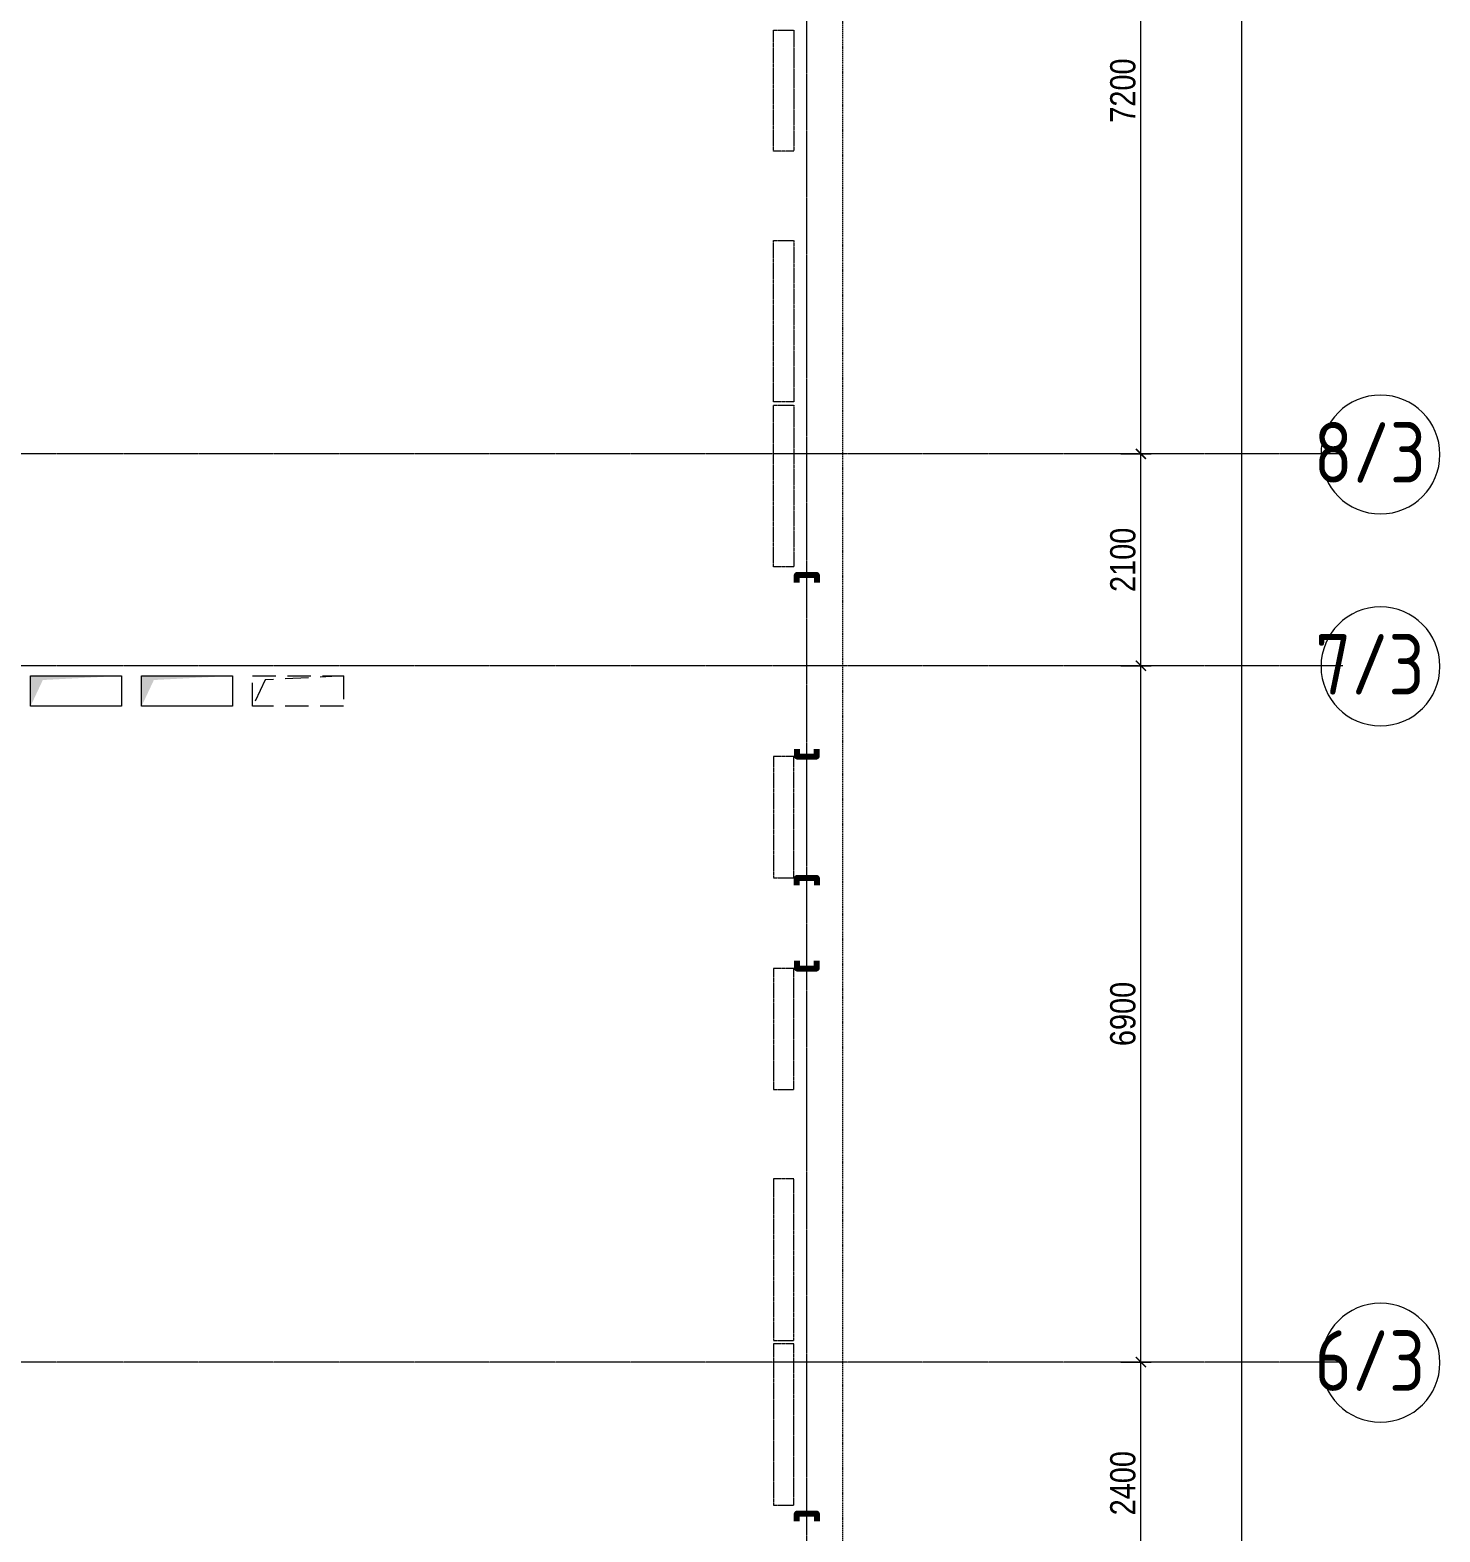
# Model space of a CAD drawing. Header units: millimetres. Extents: x -231292 to 573618, y -153144 to 564035.
# Drawn here: x -114870 to -100903, y 165212 to 180095 of the extents above; entities that cross this region are included whole.
import ezdxf
from ezdxf.enums import TextEntityAlignment as Align

# ---------------------------------------------------------------- set-up
doc = ezdxf.new("R2010")
doc.units = ezdxf.units.MM
for name, pattern in [('CENTER2', [28.575, 19.05, -3.175, 3.175, -3.175]), ('DASHED', [19.05, 12.7, -6.35]), ('HIDDEN', [9.525, 6.35, -3.175]), ('HIDDEN2', [4.7625, 3.175, -1.5875])]:
    doc.linetypes.add(name, pattern=pattern)
doc.layers.get('0').update_dxf_attribs({"color": 250})
doc.layers.get('Defpoints').update_dxf_attribs({"color": 250})
doc.layers.add('АР_Делит', color=250, linetype='Continuous', lineweight=0, plot=False)
for name, color, linetype, lineweight in [('АР_Отопительные приборы', 250, 'HIDDEN2', 0), ('КМ_Фахверки', 250, 'Continuous', 80), ('ОВ_Классы', 250, 'Continuous', 0), ('ОВ_Шахты', 250, 'Continuous', 5), ('РД_Оси_100', 250, 'Continuous', 0), ('РД_Оси_размер', 250, 'Continuous', 0)]:
    doc.layers.add(name, color=color, linetype=linetype, lineweight=lineweight)
doc.styles.add('style1', font='ARIALN.TTF')
doc.styles.add('ккк', font='isocpeur.ttf', dxfattribs={"width": 0.85, "oblique": 15})
doc.dimstyles.new('Dim100_ареал', dxfattribs={"dimscale": 100, "dimtxt": 2.5, "dimasz": 1, "dimexe": 1, "dimexo": 1, "dimgap": 0.5, "dimtad": 1, "dimzin": 12, "dimdsep": 46, "dimtxsty": 'style1', "dimblk": 'ARCHTICK', "dimcen": 1, "dimdle": 1, "dimclrd": 256, "dimclre": 256, "dimaunit": 1, "dimadec": 0, "dimazin": 3, "dimtfac": 1, "dimtmove": 1, "dimatfit": 3, "dimldrblk": 'OPEN30', "dimfxl": 2, "dimfxlon": 1, "dimtolj": 1, "dimtzin": 0, "dimlwd": 9, "dimlwe": 9, "dimarcsym": 0})

# ---------------------------------------------------------------- blocks, each defined once
blk = doc.blocks.new('A-iden')
at = {"linetype": 'Continuous', "lineweight": 5}
blk.add_circle((-0.73, -4.06), 5.89, dxfattribs=at)
at = {"color": 0, "linetype": 'Continuous', "lineweight": 20, "style": 'ккк', "width": 0.85}
blk.add_attdef('ID', text='', height=6, dxfattribs=at).set_placement((0.31, -3.85), align=Align.MIDDLE_CENTER)
blk = doc.blocks.new('_ArchTick')
at = {"color": 0, "linetype": 'ByBlock', "const_width": 0.15}
blk.add_lwpolyline([(-0.5, -0.5), (0.5, 0.5)], dxfattribs=at)
blk = doc.blocks.new('*D1614')
at = {"layer": 'Defpoints', "color": 0, "transparency": 16777216}
for p in [(116910, 69000), (118910, 69000), (116910, 0)]:
    blk.add_point(p, dxfattribs=at)
at = {"layer": 'РД_Оси_размер', "lineweight": 9, "transparency": 16777216}
for p, q in [((118910, -100), (118910, 69100)), ((118710, 69000), (119010, 69000)), ((118710, 0), (119010, 0))]:
    blk.add_line(p, q, dxfattribs=at)
at = {"layer": 'РД_Оси_размер', "lineweight": 9, "transparency": 16777216, "xscale": 100, "yscale": 100, "zscale": 100}
for p, rotation in [((118910, 69000), 90), ((118910, 0), 270)]:
    blk.add_blockref('_ArchTick', p, dxfattribs=dict(at, rotation=rotation))
at = {"layer": 'РД_Оси_размер', "color": 0, "transparency": 16777216, "insert": (118732, 34500), "char_height": 250, "attachment_point": 5, "rotation": 90, "style": 'style1'}
blk.add_mtext('\\A1;69000', dxfattribs=at)
blk = doc.blocks.new('_Open30')
at = {"color": 0, "linetype": 'ByBlock', "lineweight": -2}
for p, q in [((-1, 0.27), (0, 0)), ((0, 0), (-1, -0.27)), ((0, 0), (-1, 0))]:
    blk.add_line(p, q, dxfattribs=at)
blk = doc.blocks.new('*D1428')
at = {"layer": 'Defpoints', "color": 0, "transparency": 16777216}
for p in [(116910, 11700), (117910, 11700), (116910, 9300)]:
    blk.add_point(p, dxfattribs=at)
at = {"layer": 'РД_Оси_размер', "lineweight": 9, "transparency": 16777216}
for p, q in [((117910, 9200), (117910, 11800)), ((117710, 11700), (118010, 11700)), ((117710, 9300), (118010, 9300))]:
    blk.add_line(p, q, dxfattribs=at)
at = {"layer": 'РД_Оси_размер', "lineweight": 9, "transparency": 16777216, "xscale": 100, "yscale": 100, "zscale": 100}
for p, rotation in [((117910, 11700), 90), ((117910, 9300), 270)]:
    blk.add_blockref('_ArchTick', p, dxfattribs=dict(at, rotation=rotation))
at = {"layer": 'РД_Оси_размер', "color": 0, "transparency": 16777216, "insert": (117732, 10500), "char_height": 250, "attachment_point": 5, "rotation": 90, "style": 'style1'}
blk.add_mtext('\\A1;2400', dxfattribs=at)
blk = doc.blocks.new('*D1429')
at = {"layer": 'Defpoints', "color": 0, "transparency": 16777216}
for p in [(116910, 18600), (117910, 18600), (116910, 11700)]:
    blk.add_point(p, dxfattribs=at)
at = {"layer": 'РД_Оси_размер', "lineweight": 9, "transparency": 16777216}
for p, q in [((117910, 11600), (117910, 18700)), ((117710, 18600), (118010, 18600)), ((117710, 11700), (118010, 11700))]:
    blk.add_line(p, q, dxfattribs=at)
at = {"layer": 'РД_Оси_размер', "lineweight": 9, "transparency": 16777216, "xscale": 100, "yscale": 100, "zscale": 100}
for p, rotation in [((117910, 18600), 90), ((117910, 11700), 270)]:
    blk.add_blockref('_ArchTick', p, dxfattribs=dict(at, rotation=rotation))
at = {"layer": 'РД_Оси_размер', "color": 0, "transparency": 16777216, "insert": (117732, 15150), "char_height": 250, "attachment_point": 5, "rotation": 90, "style": 'style1'}
blk.add_mtext('\\A1;6900', dxfattribs=at)
blk = doc.blocks.new('*D1430')
at = {"layer": 'Defpoints', "color": 0, "transparency": 16777216}
for p in [(116910, 20700), (117910, 20700), (116910, 18600)]:
    blk.add_point(p, dxfattribs=at)
at = {"layer": 'РД_Оси_размер', "lineweight": 9, "transparency": 16777216}
for p, q in [((117710, 20700), (118010, 20700)), ((117910, 18500), (117910, 20800)), ((117710, 18600), (118010, 18600))]:
    blk.add_line(p, q, dxfattribs=at)
at = {"layer": 'РД_Оси_размер', "lineweight": 9, "transparency": 16777216, "xscale": 100, "yscale": 100, "zscale": 100}
for p, rotation in [((117910, 20700), 90), ((117910, 18600), 270)]:
    blk.add_blockref('_ArchTick', p, dxfattribs=dict(at, rotation=rotation))
at = {"layer": 'РД_Оси_размер', "color": 0, "transparency": 16777216, "insert": (117732, 19650), "char_height": 250, "attachment_point": 5, "rotation": 90, "style": 'style1'}
blk.add_mtext('\\A1;2100', dxfattribs=at)
blk = doc.blocks.new('*D1431')
at = {"layer": 'Defpoints', "color": 0, "transparency": 16777216}
for p in [(116910, 27900), (117910, 27900), (116910, 20700)]:
    blk.add_point(p, dxfattribs=at)
at = {"layer": 'РД_Оси_размер', "lineweight": 9, "transparency": 16777216}
for p, q in [((117910, 20600), (117910, 28000)), ((117710, 27900), (118010, 27900)), ((117710, 20700), (118010, 20700))]:
    blk.add_line(p, q, dxfattribs=at)
at = {"layer": 'РД_Оси_размер', "lineweight": 9, "transparency": 16777216, "xscale": 100, "yscale": 100, "zscale": 100}
for p, rotation in [((117910, 27900), 90), ((117910, 20700), 270)]:
    blk.add_blockref('_ArchTick', p, dxfattribs=dict(at, rotation=rotation))
at = {"layer": 'РД_Оси_размер', "color": 0, "transparency": 16777216, "insert": (117732, 24300), "char_height": 250, "attachment_point": 5, "rotation": 90, "style": 'style1'}
blk.add_mtext('\\A1;7200', dxfattribs=at)
blk = doc.blocks.new('otv')
at = {"linetype": 'Continuous'}
blk.add_lwpolyline([(0, -1), (0, 0), (1, 0), (1, -1)], close=True, dxfattribs=at)
blk.add_solid([(0, -1), (0, 0), (0.135, -0.137), (1, 0)], dxfattribs=at)
blk = doc.blocks.new('otv пунктир')
at = {"linetype": 'HIDDEN', "ltscale": 0.07}
blk.add_lwpolyline([(0, 0), (0, 1), (1, 1), (1, 0)], close=True, dxfattribs=at)
blk.add_lwpolyline([(0, 1), (0.135, 0.137), (1, 0)], dxfattribs=at)
blk = doc.blocks.new('Ф_пеноблок 200')
at = {"layer": 'КМ_Фахверки'}
blk.add_lwpolyline([(0, -75), (0, 0), (200, 0), (200, -75)], dxfattribs=at)
blk = doc.blocks.new('Bottom_R_1600')
at = {"layer": 'АР_Отопительные приборы'}
blk.add_lwpolyline([(-800, -100), (800, -100), (800, 100), (-800, 100)], close=True, dxfattribs=at)
blk = doc.blocks.new('Bottom_R_1200')
at = {"layer": 'АР_Отопительные приборы'}
blk.add_lwpolyline([(-600, -100), (600, -100), (600, 100), (-600, 100)], close=True, dxfattribs=at)
blk = doc.blocks.new('Bottom_L_1600')
at = {"layer": 'АР_Отопительные приборы'}
blk.add_lwpolyline([(800, -100), (-800, -100), (-800, 100), (800, 100)], close=True, dxfattribs=at)
blk = doc.blocks.new('Bottom_L_1200')
at = {"layer": 'АР_Отопительные приборы'}
blk.add_lwpolyline([(600, -100), (-600, -100), (-600, 100), (600, 100)], close=True, dxfattribs=at)
blk = doc.blocks.new('СОШ_2200_АР_ОСИ_М100_28.05.24')
at = {"layer": 'АР_Делит', "color": 5, "linetype": 'DASHED'}
blk.add_lwpolyline([(114955, 135155), (114955, -355), (93595.036, -355), (93595.036, 13855), (94145, 13855), (94145, 68320)], dxfattribs=at)
at = {"layer": 'РД_Оси_100', "linetype": 'CENTER2'}
for p, q in [((114600, -6155), (114600, 139938.679)), ((119910, 20700), (94200, 20700)), ((119910, 18600), (94200, 18600)), ((119910, 11700), (94200, 11700))]:
    blk.add_line(p, q, dxfattribs=at)
at = {"layer": 'РД_Оси_100', "color": 0}
ref = blk.add_blockref('A-iden', (120210, 21100), dxfattribs=dict(at, xscale=-100, yscale=100, zscale=100))
ref.add_attrib('ID', '8/3', dxfattribs={"layer": '0', "color": 0, "linetype": 'Continuous', "lineweight": 20, "height": 600, "style": 'ккк', "width": 0.85}).set_placement((120178.57, 20714.738), align=Align.MIDDLE_CENTER)
ref = blk.add_blockref('A-iden', (120210, 19000), dxfattribs=dict(at, xscale=-100, yscale=100, zscale=100))
ref.add_attrib('ID', '7/3', dxfattribs={"layer": '0', "color": 0, "linetype": 'Continuous', "lineweight": 20, "height": 600, "style": 'ккк', "width": 0.85}).set_placement((120178.57, 18614.738), align=Align.MIDDLE_CENTER)
ref = blk.add_blockref('A-iden', (120210, 12100), dxfattribs=dict(at, xscale=-100, yscale=100, zscale=100))
ref.add_attrib('ID', '6/3', dxfattribs={"layer": '0', "color": 0, "linetype": 'Continuous', "lineweight": 20, "height": 600, "style": 'ккк', "width": 0.85}).set_placement((120178.57, 11714.738), align=Align.MIDDLE_CENTER)
at = {"layer": 'РД_Оси_размер'}
for base, p1, p2, picture, middle in [((118910, 69000), (116910, 0), (116910, 69000), '*D1614', (118732.357, 34500)), ((117910, 27900), (116910, 20700), (116910, 27900), '*D1431', (117732.357, 24300)), ((117910, 20700), (116910, 18600), (116910, 20700), '*D1430', (117732.357, 19650)), ((117910, 18600), (116910, 11700), (116910, 18600), '*D1429', (117732.357, 15150)), ((117910, 11700), (116910, 9300), (116910, 11700), '*D1428', (117732.357, 10500))]:
    dim = blk.add_linear_dim(base=base, p1=p1, p2=p2, angle=90, dimstyle='Dim100_ареал', dxfattribs=at)
    dim.commit()
    dim.dimension.update_dxf_attribs({"geometry": picture, "text_midpoint": middle})

msp = doc.modelspace()

# ---------------------------------------------------------------- block references
at = {"layer": 'АР_Отопительные приборы'}
for name, p, rotation in [('Bottom_L_1200', (-107404.957, 179495.168), 89.99999999999999), ('Bottom_L_1600', (-107404.956, 177210.4), 90), ('Bottom_L_1600', (-107404.956, 175577.246), 89.99999999999999), ('Bottom_R_1200', (-107404.957, 172295.168), 90), ('Bottom_R_1200', (-107404.957, 170195.168), 90), ('Bottom_R_1600', (-107404.956, 167910.4), 90), ('Bottom_R_1600', (-107404.956, 166277.246), 90)]:
    msp.add_blockref(name, p, dxfattribs=dict(at, rotation=rotation))
at = {"layer": 'КМ_Фахверки'}
for p in [(-107274.956, 174695.168), (-107274.956, 171695.168), (-107274.956, 165395.168)]:
    msp.add_blockref('Ф_пеноблок 200', p, dxfattribs=at)
at = {"layer": 'КМ_Фахверки', "xscale": -1, "rotation": 180}
for p in [(-107274.956, 172895.168), (-107274.956, 170795.168)]:
    msp.add_blockref('Ф_пеноблок 200', p, dxfattribs=at)
at = {"layer": 'ОВ_Классы', "xscale": 300, "yscale": 900, "rotation": 270}
msp.add_blockref('otv пунктир', (-112664.956, 173695.168), dxfattribs=at)
at = {"layer": 'ОВ_Шахты', "color": 1, "xscale": 900, "yscale": 300, "zscale": 1400}
for p in [(-114864.956, 173695.168), (-113764.956, 173695.168)]:
    msp.add_blockref('otv', p, dxfattribs=at)
at = {"layer": 'РД_Оси_100'}
msp.add_blockref('СОШ_2200_АР_ОСИ_М100_28.05.24', (-221774.956, 155195.168), dxfattribs=at)

doc.saveas('drawing.dxf')
